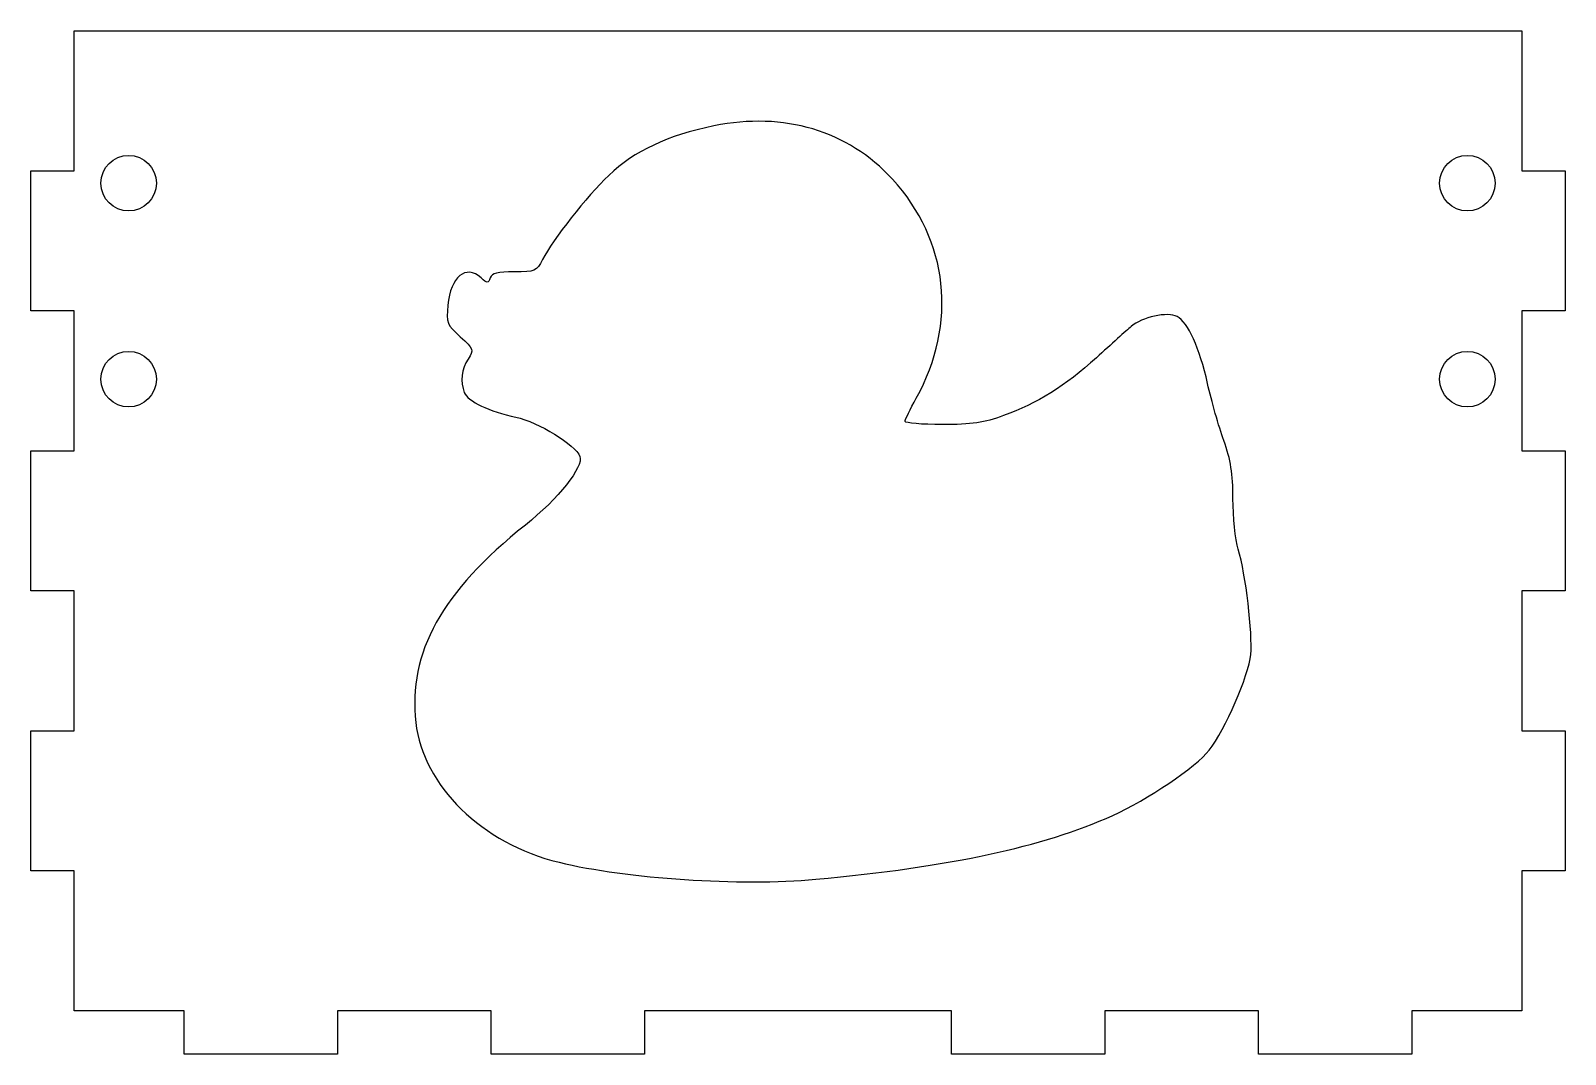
# Model space of a CAD drawing. Header units: millimetres. Extents: x 0 to 141, y 0 to 94.
import ezdxf

# ---------------------------------------------------------------- set-up
doc = ezdxf.new("R2010")
doc.units = ezdxf.units.MM
doc.layers.get('0').update_dxf_attribs({"linetype": 'CONTINUOUS'})

msp = doc.modelspace()

# ---------------------------------------------------------------- linework, layer by layer
msp.add_lwpolyline([(4, 81.14), (4, 94), (137, 94), (137, 81.14), (141, 81.14), (141, 68.29), (137, 68.29), (137, 55.43), (141, 55.43), (141, 42.57), (137, 42.57), (137, 29.71), (141, 29.71), (141, 16.86), (137, 16.86), (137, 4), (126.9, 4), (126.9, 0), (112.8, 0), (112.8, 4), (98.7, 4), (98.7, 0), (84.6, 0), (84.6, 4), (56.4, 4), (56.4, 0), (42.3, 0), (42.3, 4), (28.2, 4), (28.2, 0), (14.1, 0), (14.1, 4), (4, 4), (4, 16.86), (0, 16.86), (0, 29.71), (4, 29.71), (4, 42.57), (0, 42.57), (0, 55.43), (4, 55.43), (4, 68.29), (0, 68.29), (0, 81.14)], close=True)
for centre in [(9, 80), (132, 80), (9, 62), (132, 62)]:
    msp.add_circle(centre, 2.55)
for points in [[(79.18, 80.37), (75.09, 84.82), (69.22, 86.57), (62.78, 85.26)], [(62.78, 85.26), (58.5, 84.38), (55.51, 82.97), (53.11, 80.71)], [(53.11, 80.71), (51.1, 78.8), (47.98, 74.84), (47.02, 72.98)], [(81.37, 60.26), (85.17, 67.12), (84.34, 74.73), (79.18, 80.37)], [(41.38, 71.3), (39.98, 72.57), (38.58, 71.42), (38.33, 68.79)], [(47.02, 72.98), (46.47, 71.91), (46.36, 71.86), (44.44, 71.86)], [(42.22, 71.3), (42.02, 70.79), (41.96, 70.79), (41.38, 71.3)], [(44.44, 71.86), (42.9, 71.86), (42.38, 71.73), (42.22, 71.3)], [(38.33, 68.79), (38.17, 67.16), (38.23, 67.02), (39.46, 65.89)], [(105.34, 67.75), (104.47, 68.22), (102.09, 67.7), (101.1, 66.83)], [(108.13, 61.6), (107.4, 64.86), (106.33, 67.22), (105.34, 67.75)], [(101.1, 66.83), (100.69, 66.47), (99.26, 65.19), (97.92, 63.97)], [(39.46, 65.89), (40.72, 64.74), (40.74, 64.69), (40.19, 63.85)], [(40.19, 63.85), (39.6, 62.96), (39.46, 61.73), (39.84, 60.76)], [(97.92, 63.97), (95.04, 61.37), (92.46, 59.76), (89.39, 58.65)], [(39.84, 60.76), (40.13, 59.98), (42.16, 59.02), (44.58, 58.51)], [(109.62, 56.36), (109.16, 57.64), (108.49, 60), (108.13, 61.6)], [(80.34, 58.12), (80.34, 58.28), (80.81, 59.24), (81.37, 60.26)], [(44.58, 58.51), (46.64, 58.07), (50.05, 55.98), (50.46, 54.9)], [(83.75, 57.83), (81.88, 57.83), (80.34, 57.96), (80.34, 58.12)], [(89.39, 58.65), (87.6, 58), (86.48, 57.83), (83.75, 57.83)], [(110.46, 51.02), (110.46, 53.35), (110.27, 54.56), (109.62, 56.36)], [(50.46, 54.9), (50.82, 53.96), (48.48, 51.02), (45.45, 48.6)], [(110.95, 46.38), (110.68, 47.28), (110.46, 49.37), (110.46, 51.02)], [(45.45, 48.6), (37.76, 42.47), (34.67, 36.9), (35.38, 30.46)], [(112.1, 36.7), (112.28, 38.64), (111.64, 44.09), (110.95, 46.38)], [(108.28, 27.92), (109.75, 29.8), (111.91, 34.77), (112.1, 36.7)], [(35.38, 30.46), (36.03, 24.67), (41.5, 19.34), (48.55, 17.63)], [(99.42, 21.93), (102.56, 23.34), (107.08, 26.39), (108.28, 27.92)], [(72.13, 16.07), (84.5, 17.22), (92.92, 19.03), (99.42, 21.93)], [(48.55, 17.63), (54.73, 16.13), (65.24, 15.43), (72.13, 16.07)]]:
    msp.add_open_spline(points, degree=3)

doc.saveas('drawing.dxf')
